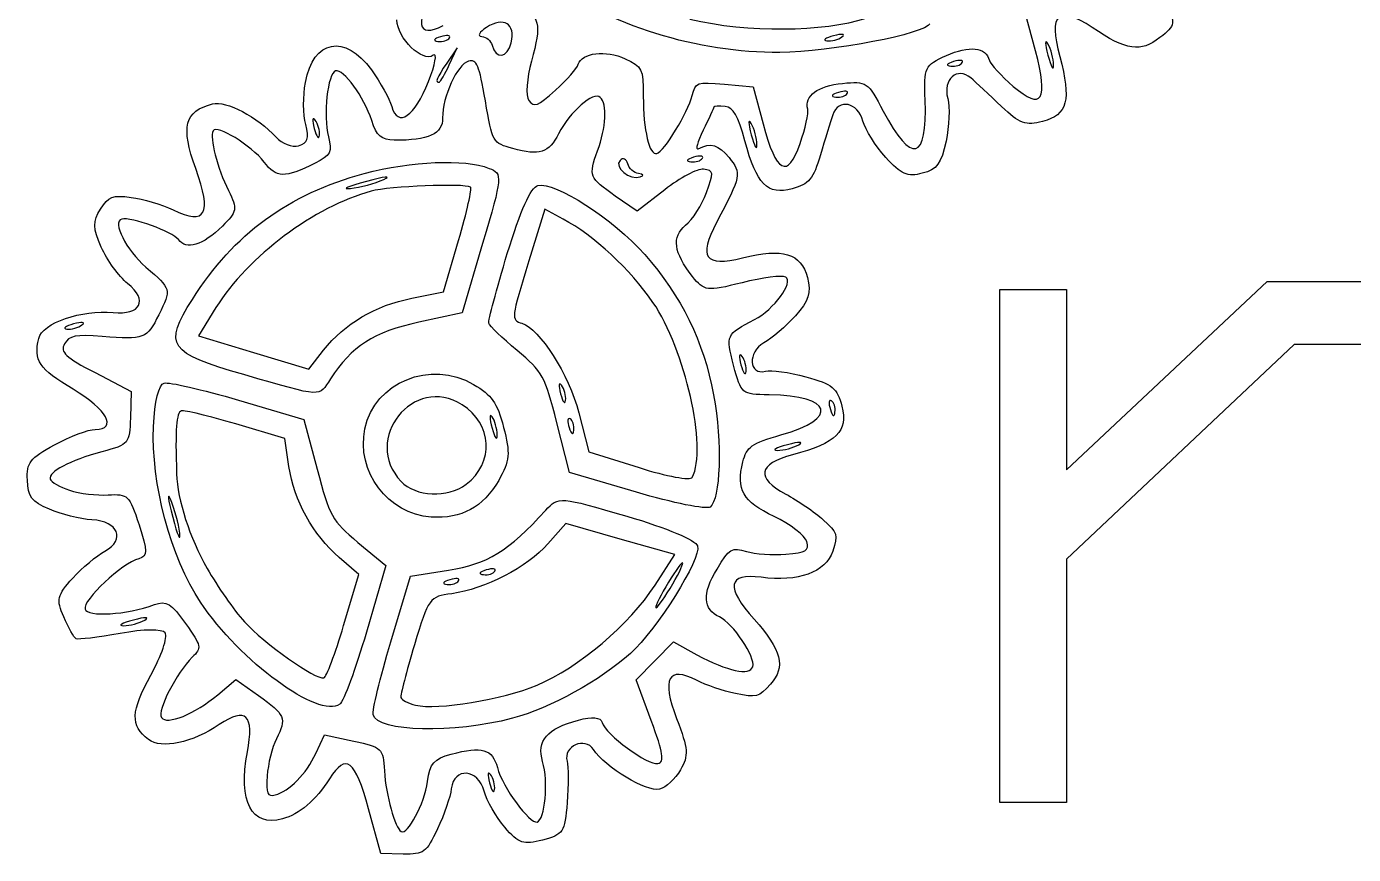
# Model space of a CAD drawing. Extents: x 1 to 102, y 50 to 80.
# Drawn here: x 43.01 to 63.76, y 49.92 to 62.86 of the extents above; entities that cross this region are included whole.
import ezdxf

# ---------------------------------------------------------------- set-up
doc = ezdxf.new("R2010")
doc.units = 0
doc.layers.get('0').update_dxf_attribs({"linetype": 'CONTINUOUS'})

msp = doc.modelspace()

# ---------------------------------------------------------------- linework, layer by layer
at = {"color": 7}
for points in [[(58.787081, 62.480654), (58.632183, 63.058781), (59.00199, 63.318093)], [(49.622408, 62.682787), (49.622402, 62.682776)], [(55.760479, 62.697782), (55.760465, 62.697777)], [(49.620195, 62.261436), (49.743467, 62.522831), (49.578728, 62.285378)], [(50.290233, 62.565388), (50.29027, 62.565373)], [(57.642404, 62.294564), (57.642407, 62.294556)], [(59.069518, 62.256188), (59.069472, 62.256186)], [(49.464163, 61.991338), (49.464234, 61.991298)], [(53.921302, 61.956729), (54.371229, 61.917058), (54.526126, 61.338941)], [(55.84332, 61.812484), (55.843322, 61.812493)], [(47.588269, 61.158817), (47.588277, 61.158807)], [(54.42975, 61.012969), (54.429722, 61.012969)], [(53.577592, 60.799452), (53.577597, 60.799444)], [(48.59427, 60.467646), (48.59427, 60.467659)], [(52.604964, 60.506674), (52.604972, 60.506667)], [(52.989356, 60.308525), (52.558563, 59.970793), (52.215669, 60.208976)], [(51.400659, 59.848411), (51.111528, 60.001564), (50.864076, 59.197195)], [(49.035264, 58.612419), (49.529498, 58.710465), (49.765009, 59.515269)], [(50.141406, 59.469682), (49.819314, 58.382168), (49.145887, 58.236969)], [(50.527052, 59.310104), (50.527049, 59.310103)], [(67.130532, 56.660295), (66.398414, 55.936047), (64.335882, 57.888368), (62.83228, 57.888368), (59.274017, 54.534785), (59.274017, 50.732482), (58.227007, 50.732482), (58.227007, 58.746445), (59.274017, 58.746445), (59.274017, 55.928175), (62.407178, 58.872401), (64.768857, 58.872401), (67.130532, 56.660295)], [(45.601478, 58.593765), (45.601481, 58.593759)], [(45.971299, 58.466955), (45.696127, 58.025164), (46.55892, 57.764903), (47.421724, 57.504644), (47.65384, 57.798667)], [(43.875449, 58.193867), (43.875435, 58.193861)], [(50.755685, 58.220012), (50.755702, 58.220016)], [(44.080331, 57.449156), (44.646091, 57.156491), (44.633983, 56.743207)], [(54.260919, 57.466454), (54.260911, 57.466435)], [(46.321912, 57.019914), (47.347545, 56.717363), (47.553101, 55.938069)], [(51.438813, 57.014737), (51.438827, 57.014724)], [(52.545333, 55.580493), (51.498559, 55.888994), (51.301921, 56.66478)], [(51.645278, 56.821342), (51.804356, 56.21363), (52.586718, 55.964556)], [(55.651284, 56.830452), (55.651281, 56.83046)], [(44.994943, 56.607418), (44.994965, 56.607424)], [(47.112002, 55.982185), (47.046845, 56.421426), (46.282215, 56.647863)], [(48.29983, 56.572377), (48.299833, 56.572377)], [(50.368324, 56.476136), (50.36842, 56.476117)], [(51.56605, 56.547709), (51.566047, 56.547717)], [(55.083639, 56.32294), (55.083639, 56.322969)], [(48.865296, 55.748839), (48.865299, 55.748842)], [(43.682203, 55.610433), (43.682231, 55.610387)], [(52.836913, 54.127101), (53.146619, 54.605324), (52.294048, 54.847061), (51.441471, 55.088793), (51.162167, 54.77315)], [(45.403361, 54.940829), (45.403352, 54.940832)], [(48.191976, 54.796916), (48.625277, 54.43505), (48.322828, 53.392307)], [(45.833177, 54.389164), (45.833194, 54.389192)], [(47.967101, 53.496551), (48.204995, 54.296081), (47.899763, 54.559434)], [(48.705776, 53.243091), (49.01193, 54.269177), (49.608342, 54.362502)], [(49.765164, 54.196118), (49.765173, 54.196121)], [(50.333286, 54.348346), (50.333303, 54.348349)], [(53.071926, 54.077867), (53.071926, 54.077867)], [(44.857247, 53.582773), (44.857247, 53.58281)], [(48.70579, 53.243088), (48.705776, 53.243091)], [(52.778073, 52.010313), (52.542206, 52.647616), (52.832813, 52.943768), (53.123411, 53.239916), (53.491627, 53.040915)], [(45.998573, 52.413927), (46.280843, 52.651968), (46.636091, 52.401905)], [(49.09014, 52.252691), (49.090143, 52.252697)], [(47.533393, 51.496364), (47.669845, 51.786389), (48.125942, 51.689203)], [(50.328407, 50.93245), (50.328424, 50.932438)], [(48.89785, 49.925252), (48.550057, 49.931941), (48.357731, 50.630396)]]:
    msp.add_lwpolyline(points, dxfattribs=at)
for points in [[(49.423769, 63.52664), (49.072103, 62.917537), (49.11068, 62.663134), (49.522987, 62.87232)], [(54.788672, 62.453109), (53.501922, 62.442492), (52.149948, 62.864995), (51.065241, 63.616707)], [(60.803691, 63.347159), (60.982527, 62.894951), (60.980427, 62.875386), (60.732794, 62.685366)], [(50.665549, 63.267744), (51.045677, 62.994289), (51.06701, 62.909433), (50.90438, 62.317877)], [(59.672251, 62.843567), (59.140587, 63.198367), (58.986767, 63.06092), (59.166173, 62.391342)], [(49.369802, 62.40948), (49.20245, 62.287927), (48.80452, 62.674597), (48.799956, 62.963295)], [(50.588418, 62.605035), (50.658485, 62.904835), (50.473339, 63.018306), (50.200831, 62.842489)], [(53.383603, 62.971047), (54.286751, 62.763314), (55.467016, 62.770867), (56.140373, 62.988683)], [(57.134684, 62.90257), (57.088162, 62.747673), (55.584914, 62.459679), (54.788672, 62.453109)], [(47.368864, 61.983568), (47.493456, 62.656165), (47.988849, 62.751538), (48.400959, 62.182278)], [(49.484796, 62.699215), (49.375743, 62.665078), (49.359241, 62.636693), (49.44292, 62.626681)], [(49.44292, 62.626681), (49.518581, 62.61763), (49.599367, 62.642878), (49.622408, 62.682787)], [(49.622402, 62.682776), (49.645432, 62.722645), (49.583523, 62.730071), (49.484796, 62.699215)], [(50.200831, 62.842489), (50.088563, 62.770076), (50.055334, 62.707366), (50.126578, 62.702598)], [(50.126578, 62.702598), (50.197622, 62.697764), (50.271282, 62.636086), (50.290233, 62.565388)], [(55.629308, 62.713832), (55.499116, 62.67895), (55.451609, 62.643184), (55.523754, 62.634349)], [(55.523754, 62.634349), (55.595918, 62.625538), (55.702417, 62.654107), (55.760479, 62.697782)], [(55.760465, 62.697777), (55.818563, 62.741493), (55.759336, 62.748691), (55.629308, 62.713832)], [(58.98068, 62.587599), (58.932431, 62.672331), (58.932908, 62.592518), (58.981808, 62.410289)], [(60.732794, 62.685366), (60.424543, 62.448838), (60.217462, 62.479734), (59.672251, 62.843567)], [(50.29027, 62.565373), (50.350406, 62.34093), (50.532329, 62.365115), (50.588418, 62.605035)], [(51.637703, 62.267753), (51.692488, 62.450026), (52.067054, 62.494217), (52.370527, 62.354176)], [(57.394097, 62.405051), (57.74933, 62.566207), (58.011001, 62.536415), (58.06672, 62.328445)], [(58.439372, 61.923377), (58.887696, 61.536352), (58.994328, 61.707244), (58.787081, 62.480654)], [(59.069472, 62.256186), (59.068908, 62.353689), (59.028925, 62.502842), (58.98068, 62.587599)], [(49.294979, 61.99772), (49.400223, 62.27078), (49.433917, 62.456054), (49.369802, 62.40948)], [(49.578728, 62.285378), (49.423924, 62.062228), (49.388748, 61.970829), (49.464163, 61.991338)], [(49.464234, 61.991298), (49.482183, 61.996132), (49.552375, 62.117686), (49.620195, 62.261436)], [(49.922091, 62.317075), (49.743851, 62.269305), (49.510377, 61.760029), (49.515578, 61.430501)], [(50.183395, 61.697818), (50.087691, 62.258235), (50.048569, 62.350965), (49.922091, 62.317075)], [(50.90438, 62.317877), (50.830805, 62.050329), (50.812793, 61.773369), (50.864316, 61.702433)], [(51.281039, 61.864642), (51.458676, 62.024801), (51.619212, 62.206187), (51.637703, 62.267753)], [(52.370527, 62.354176), (52.637625, 62.230963), (52.653305, 62.199291), (52.653322, 61.77221)], [(57.06042, 61.709897), (57.039648, 62.225429), (57.051163, 62.249458), (57.394097, 62.405051)], [(57.504801, 62.310992), (57.395751, 62.276855), (57.379322, 62.248429), (57.462917, 62.238458)], [(57.462917, 62.238458), (57.53858, 62.229407), (57.619364, 62.254654), (57.642404, 62.294564)], [(57.642407, 62.294556), (57.665408, 62.334425), (57.603528, 62.341851), (57.504801, 62.310992)], [(58.06672, 62.328445), (58.082722, 62.26876), (58.250399, 62.086514), (58.439372, 61.923377)], [(59.166173, 62.391342), (59.349205, 61.708263), (59.288381, 61.477492), (58.897737, 61.372819)], [(58.981808, 62.410289), (59.030656, 62.228017), (59.07011, 62.158671), (59.069518, 62.256188)], [(47.842701, 62.165847), (47.716494, 62.132023), (47.643037, 61.461269), (47.729998, 61.136729)], [(48.405917, 61.391717), (48.28772, 61.757846), (47.966703, 62.199073), (47.842701, 62.165847)], [(48.400959, 62.182278), (48.544988, 61.983317), (48.688131, 61.726086), (48.719063, 61.610649)], [(57.773991, 62.055201), (57.565377, 62.236053), (57.334444, 62.03113), (57.413666, 61.735463)], [(58.254406, 61.60927), (58.07055, 61.784857), (57.854362, 61.985528), (57.773991, 62.055201)], [(47.374423, 61.326421), (47.333021, 61.480887), (47.330507, 61.776604), (47.368864, 61.983568)], [(48.719063, 61.610649), (48.810915, 61.267881), (49.084461, 61.451721), (49.294979, 61.99772)], [(50.864316, 61.702433), (50.945418, 61.590822), (51.001391, 61.612587), (51.281039, 61.864642)], [(51.980854, 61.751079), (51.875645, 61.850172), (51.507348, 61.528391), (51.329948, 61.182398)], [(53.417546, 61.780495), (53.469049, 61.987069), (53.490845, 61.994681), (53.921302, 61.956729)], [(55.226083, 61.5673), (55.170364, 61.775265), (55.38205, 61.931924), (55.770297, 61.969955)], [(55.843322, 61.812493), (55.866352, 61.852354), (55.804443, 61.859787), (55.705716, 61.828929)], [(55.770297, 61.969955), (56.145072, 62.006704), (56.167079, 61.991638), (56.406841, 61.534775)], [(45.654273, 60.637043), (45.418776, 61.298816), (45.479629, 61.532534), (45.918038, 61.650005)], [(45.918038, 61.650005), (46.127391, 61.706102), (46.623882, 61.445827), (46.910916, 61.129545)], [(50.613124, 60.950325), (50.300043, 61.037564), (50.294515, 61.047242), (50.183395, 61.697818)], [(51.937542, 60.913191), (52.073432, 61.283665), (52.092202, 61.646219), (51.980854, 61.751079)], [(52.653322, 61.77221), (52.653559, 61.236747), (52.746396, 60.841), (52.864334, 60.872607)], [(52.864334, 60.872607), (52.979199, 60.903383), (53.350976, 61.513515), (53.417546, 61.780495)], [(55.705716, 61.828929), (55.596663, 61.794792), (55.580232, 61.766366), (55.663832, 61.756378)], [(56.087989, 61.380245), (56.008764, 61.675917), (55.706295, 61.737922), (55.616069, 61.476996)], [(55.663832, 61.756378), (55.739493, 61.747327), (55.820285, 61.772575), (55.84332, 61.812484)], [(56.406841, 61.534775), (56.847579, 60.69504), (57.098602, 60.762302), (57.06042, 61.709897)], [(57.413666, 61.735463), (57.449556, 61.60155), (57.438022, 61.300186), (57.388069, 61.065755)], [(47.524842, 61.395526), (47.481126, 61.453624), (47.473935, 61.394567), (47.508784, 61.264374)], [(49.515578, 61.430501), (49.519501, 61.181726), (49.292005, 61.076631), (48.759694, 61.081387)], [(53.757477, 61.596303), (53.755784, 61.580495), (53.68012, 61.418461), (53.589431, 61.236073)], [(53.932246, 61.606903), (53.837868, 61.616801), (53.759227, 61.612062), (53.757477, 61.596303)], [(54.242329, 61.072002), (54.13725, 61.464114), (54.062404, 61.593236), (53.932246, 61.606903)], [(54.340921, 61.34438), (54.292675, 61.429111), (54.293149, 61.349378), (54.34205, 61.167078)], [(55.105901, 61.030179), (55.187952, 61.265965), (55.242073, 61.507645), (55.226083, 61.5673)], [(55.616069, 61.476996), (55.581302, 61.376465), (55.494414, 61.094581), (55.422986, 60.850589)], [(58.897737, 61.372819), (58.638361, 61.303324), (58.534977, 61.341306), (58.254406, 61.60927)], [(45.927137, 61.227097), (45.868951, 61.126317), (45.993933, 60.639059), (46.166035, 60.295753)], [(46.724155, 60.739759), (46.521043, 61.00445), (45.987104, 61.330963), (45.927137, 61.227097)], [(47.263634, 60.995715), (47.406755, 61.034061), (47.432321, 61.110366), (47.374423, 61.326421)], [(47.508784, 61.264374), (47.543672, 61.134176), (47.579432, 61.086678), (47.588269, 61.158817)], [(47.588277, 61.158807), (47.597083, 61.230971), (47.568606, 61.337474), (47.524842, 61.395526)], [(48.759694, 61.081387), (48.559463, 61.083165), (48.48422, 61.149206), (48.405917, 61.391717)], [(53.589431, 61.236073), (53.498744, 61.053687), (53.464886, 60.924425), (53.514162, 60.948834)], [(54.429722, 61.012969), (54.429158, 61.110471), (54.389175, 61.259626), (54.340921, 61.34438)], [(54.526126, 61.338941), (54.733362, 60.565529), (54.911154, 60.470847), (55.105901, 61.030179)], [(56.444998, 60.813058), (56.284506, 60.991073), (56.123868, 61.246342), (56.087989, 61.380245)], [(46.910916, 61.129545), (47.002573, 61.028498), (47.16132, 60.968311), (47.263634, 60.995715)], [(47.729998, 61.136729), (47.792304, 60.904174), (47.760334, 60.83997), (47.523705, 60.722989)], [(51.329948, 61.182398), (51.17618, 60.882528), (51.028298, 60.83463), (50.613124, 60.950325)], [(53.514162, 60.948834), (53.714159, 61.047922), (53.824556, 61.015807), (53.995046, 60.808959)], [(54.98406, 60.324154), (54.593417, 60.219488), (54.425356, 60.388926), (54.242329, 61.072002)], [(54.34205, 61.167078), (54.390894, 60.9848), (54.430354, 60.915453), (54.42975, 61.012969)], [(57.388069, 61.065755), (57.313158, 60.714193), (57.248148, 60.626354), (57.017006, 60.564444)], [(52.215669, 60.208976), (51.809021, 60.491412), (51.795412, 60.525797), (51.937542, 60.913191)], [(52.409965, 60.714566), (52.389363, 60.791437), (52.335221, 60.814682), (52.289679, 60.766335)], [(53.439991, 60.815881), (53.330864, 60.781798), (53.314439, 60.75335), (53.398107, 60.743347)], [(53.398107, 60.743347), (53.473771, 60.734296), (53.554557, 60.759543), (53.577592, 60.799452)], [(53.577597, 60.799444), (53.600655, 60.839382), (53.538718, 60.846747), (53.439991, 60.815881)], [(53.995046, 60.808959), (54.194552, 60.566902), (54.185803, 60.521549), (53.799661, 59.795949)], [(55.422986, 60.850589), (55.313972, 60.478253), (55.243422, 60.393669), (54.98406, 60.324154)], [(57.017006, 60.564444), (56.785885, 60.50251), (56.685665, 60.546071), (56.444998, 60.813058)], [(45.299257, 59.994085), (45.816593, 59.751995), (45.909439, 59.920108), (45.654273, 60.637043)], [(47.523705, 60.722989), (47.040752, 60.484198), (46.918282, 60.486767), (46.724155, 60.739759)], [(48.290328, 60.560398), (49.030661, 60.758772), (49.854262, 60.793197), (50.244372, 60.642081)], [(50.244372, 60.642081), (50.455192, 60.560389), (50.451329, 60.51608), (50.141406, 59.469682)], [(52.289679, 60.766335), (52.189843, 60.660327), (52.443806, 60.45116), (52.604964, 60.506674)], [(52.578556, 60.558774), (52.506392, 60.567585), (52.430553, 60.63771), (52.409965, 60.714566)], [(53.596063, 60.627787), (53.499312, 60.637941), (53.226301, 60.494271), (52.989356, 60.308525)], [(53.642376, 60.261833), (53.759783, 60.576597), (53.755392, 60.61107), (53.596063, 60.627787)], [(45.601481, 58.593759), (46.24891, 59.616633), (47.10498, 60.242779), (48.290328, 60.560398)], [(48.323305, 60.437318), (48.036869, 60.360576), (47.924449, 60.311426), (48.073479, 60.328102)], [(48.073479, 60.328102), (48.22251, 60.344782), (48.456864, 60.407586), (48.59427, 60.467646)], [(48.59427, 60.467659), (48.73167, 60.52773), (48.609735, 60.514115), (48.323305, 60.437318)], [(49.952473, 60.347805), (49.846636, 60.408917), (48.685978, 60.361953), (48.39856, 60.284943)], [(51.006685, 60.374859), (51.264758, 60.444016), (52.184517, 59.848563), (52.675782, 59.294294)], [(52.604972, 60.506667), (52.67084, 60.529326), (52.660982, 60.548691), (52.578556, 60.558774)], [(44.165362, 60.002643), (44.296412, 60.205606), (44.351617, 60.226902), (44.645701, 60.188192)], [(44.645701, 60.188192), (44.828443, 60.164129), (45.122536, 60.076782), (45.299257, 59.994085)], [(48.39856, 60.284943), (47.512901, 60.047635), (46.468586, 59.265451), (45.971299, 58.466955)], [(46.166035, 60.295753), (46.309672, 60.009232), (46.301629, 59.961786), (46.071437, 59.737597)], [(49.765009, 59.515269), (49.894541, 59.957902), (49.978897, 60.332548), (49.952473, 60.347805)], [(50.527049, 59.310103), (50.731174, 59.982655), (50.894276, 60.34474), (51.006685, 60.374859)], [(53.315176, 59.751533), (53.423843, 59.841087), (53.571047, 60.070735), (53.642376, 60.261833)], [(44.177808, 59.409036), (44.0468, 59.70637), (44.044506, 59.815508), (44.165362, 60.002643)], [(44.497766, 59.848364), (44.342471, 59.807559), (44.564794, 59.366804), (44.876624, 59.097271)], [(45.384514, 59.527582), (45.295394, 59.650237), (44.642608, 59.886388), (44.497766, 59.848364)], [(52.805282, 58.547557), (52.455654, 59.058841), (51.873613, 59.597887), (51.400659, 59.848411)], [(53.799661, 59.795949), (53.508154, 59.248156), (53.617662, 59.098113), (54.203154, 59.243122)], [(46.071437, 59.737597), (45.763174, 59.43738), (45.506942, 59.35904), (45.384514, 59.527582)], [(53.4236, 58.95129), (53.127255, 59.329027), (53.094639, 59.569767), (53.315176, 59.751533)], [(44.588788, 58.842013), (44.451016, 58.953482), (44.266096, 59.208666), (44.177808, 59.409036)], [(54.203154, 59.243122), (54.836726, 59.400039), (55.119363, 59.314963), (55.218979, 58.937355)], [(50.236665, 58.220398), (50.226222, 58.25926), (50.356934, 58.749594), (50.527052, 59.310104)], [(50.864076, 59.197195), (50.58684, 58.296058), (50.58412, 58.271547), (50.755685, 58.220012)], [(52.675782, 59.294294), (53.250722, 58.645619), (53.598761, 57.936672), (53.752143, 57.101761)], [(44.876624, 59.097271), (45.276759, 58.751417), (45.275669, 58.755444), (45.077225, 58.354844)], [(54.197781, 58.854269), (53.648113, 58.715643), (53.604152, 58.721152), (53.4236, 58.95129)], [(54.880603, 58.943204), (54.825561, 58.975094), (54.518295, 58.93511), (54.197781, 58.854269)], [(54.394439, 58.279102), (54.693594, 58.433345), (55.011331, 58.867373), (54.880603, 58.943204)], [(55.218979, 58.937355), (55.282849, 58.695251), (55.244407, 58.57175), (55.031905, 58.336333)], [(44.361453, 58.389087), (44.79708, 58.344702), (44.914397, 58.578459), (44.588788, 58.842013)], [(46.408453, 57.417498), (45.222866, 57.759192), (45.145043, 57.872622), (45.601478, 58.593765)], [(47.65384, 57.798667), (47.983546, 58.216412), (48.463166, 58.498929), (49.035264, 58.612419)], [(53.419502, 55.812637), (53.656992, 56.270254), (53.311964, 57.806596), (52.805282, 58.547557)], [(43.198982, 57.984967), (43.254684, 58.22333), (43.874258, 58.438713), (44.361453, 58.389087)], [(45.077225, 58.354844), (44.889677, 57.976152), (44.852074, 57.961645), (44.193593, 58.014114)], [(55.031905, 58.336333), (54.884769, 58.173383), (54.662304, 57.983211), (54.537466, 57.913762)], [(43.744281, 58.209917), (43.614086, 58.175038), (43.566582, 58.13926), (43.638727, 58.130441)], [(43.638727, 58.130441), (43.710891, 58.12163), (43.817396, 58.150118), (43.875449, 58.193867)], [(43.875435, 58.193861), (43.933533, 58.237577), (43.874588, 58.244768), (43.744281, 58.209917)], [(49.145887, 58.236969), (48.438215, 58.084389), (48.086659, 57.859446), (47.761965, 57.351469)], [(50.680437, 57.795186), (50.446765, 57.990225), (50.247065, 58.181563), (50.236665, 58.220398)], [(50.755702, 58.220016), (51.034498, 58.136312), (51.487524, 57.423967), (51.645278, 56.821342)], [(54.065746, 57.565337), (53.940456, 58.032914), (53.947768, 58.048769), (54.394439, 58.279102)], [(43.738983, 57.189715), (43.202981, 57.509416), (43.11731, 57.635579), (43.198982, 57.984967)], [(43.602151, 57.898014), (43.530503, 57.770688), (43.61883, 57.687874), (44.080331, 57.449156)], [(44.193593, 58.014114), (43.779, 58.047134), (43.674236, 58.02656), (43.602151, 57.898014)], [(54.537466, 57.913762), (54.28059, 57.770841), (54.302643, 57.401436), (54.563854, 57.471426)], [(51.301921, 56.66478), (51.116907, 57.394713), (51.080176, 57.461533), (50.680437, 57.795186)], [(54.197487, 57.703156), (54.153771, 57.761253), (54.14658, 57.702168), (54.181429, 57.572007)], [(54.260911, 57.466435), (54.269716, 57.538599), (54.24124, 57.645102), (54.197487, 57.703156)], [(48.299833, 56.572377), (48.454488, 57.302734), (49.322426, 57.655664), (50.000755, 57.264032)], [(54.620976, 57.102869), (54.188447, 57.108593), (54.188044, 57.108915), (54.065746, 57.565337)], [(54.181429, 57.572007), (54.216311, 57.441803), (54.252074, 57.394304), (54.260919, 57.466454)], [(54.563854, 57.471426), (54.650406, 57.494624), (54.9351, 57.454808), (55.196483, 57.382949)], [(44.994965, 56.607424), (45.012802, 57.003148), (45.076135, 57.263464), (45.160082, 57.285963)], [(45.160082, 57.285963), (45.234953, 57.306043), (45.757821, 57.186309), (46.321912, 57.019914)], [(47.761965, 57.351469), (47.576441, 57.061249), (47.65837, 57.057249), (46.408453, 57.417498)], [(49.821527, 56.947122), (49.059967, 57.426276), (48.247328, 56.407937), (48.865296, 55.748839)], [(51.375395, 57.251443), (51.331678, 57.309541), (51.324487, 57.250456), (51.359336, 57.120289)], [(55.196483, 57.382949), (55.61282, 57.26849), (55.682687, 57.211416), (55.760095, 56.922533)], [(44.082137, 56.562241), (44.437797, 56.564386), (44.268542, 56.873819), (43.738983, 57.189715)], [(50.000755, 57.264032), (50.285642, 57.099551), (50.364102, 56.987325), (50.469732, 56.593067)], [(51.359336, 57.120289), (51.394219, 56.990097), (51.429993, 56.942593), (51.438813, 57.014737)], [(51.438827, 57.014724), (51.447632, 57.086888), (51.419071, 57.193376), (51.375395, 57.251443)], [(53.752143, 57.101761), (53.889235, 56.355377), (53.861578, 55.467723), (53.697482, 55.348524)], [(54.806449, 56.474843), (55.720911, 56.735912), (55.616413, 57.089772), (54.620976, 57.102869)], [(46.282215, 56.647863), (45.861673, 56.772402), (45.477755, 56.863622), (45.42906, 56.850574)], [(49.882809, 55.70432), (50.326928, 56.045101), (50.297201, 56.647845), (49.821527, 56.947122)], [(55.760095, 56.922533), (55.863882, 56.535163), (55.67347, 56.347931), (54.989259, 56.164602)], [(55.595176, 57.009942), (55.555306, 57.032966), (55.547881, 56.971063), (55.57875, 56.872336)], [(55.57875, 56.872336), (55.612888, 56.763282), (55.641313, 56.746852), (55.651284, 56.830452)], [(55.651281, 56.83046), (55.660341, 56.906122), (55.635082, 56.986908), (55.595176, 57.009942)], [(44.633983, 56.743207), (44.62213, 56.338671), (44.612676, 56.32743), (44.187432, 56.212128)], [(45.42906, 56.850574), (45.351099, 56.829704), (45.330931, 56.559369), (45.355719, 55.866795)], [(50.288802, 56.759249), (50.24569, 56.816443), (50.246294, 56.73576), (50.289931, 56.580041)], [(50.36842, 56.476117), (50.367856, 56.574698), (50.331937, 56.702091), (50.288802, 56.759249)], [(51.509941, 56.727199), (51.470072, 56.75022), (51.462646, 56.68832), (51.493516, 56.589594)], [(51.566047, 56.547717), (51.575106, 56.623379), (51.549848, 56.704165), (51.509941, 56.727199)], [(43.447629, 56.321939), (43.689961, 56.453469), (43.975494, 56.5616), (44.082137, 56.562241)], [(45.728676, 53.863172), (45.263782, 54.562431), (44.954879, 55.717781), (44.994943, 56.607418)], [(49.335698, 55.192462), (48.663806, 55.234075), (48.158871, 55.906713), (48.29983, 56.572377)], [(50.289931, 56.580041), (50.333743, 56.424332), (50.368993, 56.377554), (50.368324, 56.476136)], [(50.469732, 56.593067), (50.57639, 56.195012), (50.56398, 56.06319), (50.392031, 55.765323)], [(51.493516, 56.589594), (51.527654, 56.480541), (51.556079, 56.464109), (51.56605, 56.547709)], [(54.210664, 56.054918), (54.268872, 56.289072), (54.346026, 56.343382), (54.806449, 56.474843)], [(43.021244, 55.77087), (43.008714, 56.045463), (43.059768, 56.111436), (43.447629, 56.321939)], [(54.906336, 56.32184), (54.724057, 56.272997), (54.654712, 56.233544), (54.752229, 56.234138)], [(54.752229, 56.234138), (54.849728, 56.23473), (54.998885, 56.274684), (55.083639, 56.32294)], [(55.083639, 56.322969), (55.168371, 56.371215), (55.08855, 56.370739), (54.906336, 56.32184)], [(44.187432, 56.212128), (43.678856, 56.074272), (43.348529, 55.89944), (43.379325, 55.784509)], [(54.699295, 55.200889), (54.206253, 55.436677), (54.102161, 55.618714), (54.210664, 56.054918)], [(54.989259, 56.164602), (54.445936, 56.019024), (54.408078, 55.805414), (54.880691, 55.552042)], [(45.355719, 55.866795), (45.370648, 55.450136), (45.555529, 54.877939), (45.833177, 54.389164)], [(47.899763, 54.559434), (47.48773, 54.914975), (47.190736, 55.451376), (47.112002, 55.982185)], [(47.553101, 55.938069), (47.746127, 55.206477), (47.785203, 55.136638), (48.191976, 54.796916)], [(52.586718, 55.964556), (53.017014, 55.827572), (53.391771, 55.759208), (53.419502, 55.812637)], [(43.365863, 55.313916), (43.084668, 55.437356), (43.033335, 55.505333), (43.021244, 55.77087)], [(43.379325, 55.784509), (43.391348, 55.739689), (43.527627, 55.661373), (43.682203, 55.610433)], [(48.865299, 55.748842), (49.090919, 55.508195), (49.598278, 55.486001), (49.882809, 55.70432)], [(50.392031, 55.765323), (50.147672, 55.342081), (49.816837, 55.162656), (49.335698, 55.192462)], [(43.682231, 55.610387), (43.836827, 55.559481), (44.108198, 55.526698), (44.285295, 55.537579)], [(44.285295, 55.537579), (44.593225, 55.556504), (44.61431, 55.536139), (44.768177, 55.071383)], [(45.263805, 55.461615), (45.203739, 55.599022), (45.217354, 55.477076), (45.294144, 55.190652)], [(45.403352, 54.940832), (45.386673, 55.089862), (45.32387, 55.324215), (45.263805, 55.461615)], [(51.127801, 55.299108), (51.325032, 55.514806), (51.352156, 55.512809), (52.395061, 55.205994)], [(53.697482, 55.348524), (53.639553, 55.306389), (53.12106, 55.410813), (52.545333, 55.580493)], [(54.880691, 55.552042), (55.071473, 55.449341), (55.335644, 55.269178), (55.467349, 55.150972)], [(44.031394, 55.149095), (43.847066, 55.159989), (43.547578, 55.234154), (43.365863, 55.313916)], [(49.608342, 54.362502), (50.218837, 54.458032), (50.539263, 54.655548), (51.127801, 55.299108)], [(52.395061, 55.205994), (53.026635, 55.020185), (53.477699, 54.830655), (53.502326, 54.74072)], [(55.210281, 54.808888), (55.185304, 54.902046), (54.955389, 55.078399), (54.699295, 55.200889)], [(44.231619, 54.65949), (44.561596, 54.843076), (44.446512, 55.124562), (44.031394, 55.149095)], [(44.768177, 55.071383), (44.90394, 54.661311), (44.90341, 54.578527), (44.764621, 54.541344)], [(45.294144, 55.190652), (45.370894, 54.904225), (45.420043, 54.791805), (45.403361, 54.940829)], [(55.467349, 55.150972), (55.690601, 54.950589), (55.700591, 54.917221), (55.615109, 54.65776)], [(54.882994, 54.61002), (55.200304, 54.635194), (55.248906, 54.664737), (55.210281, 54.808888)], [(43.730669, 54.235172), (43.881353, 54.399107), (44.106781, 54.590044), (44.231619, 54.65949)], [(51.162167, 54.77315), (50.839424, 54.408417), (50.173151, 54.063369), (49.658377, 53.994366)], [(53.502326, 54.74072), (53.558392, 54.536137), (52.873111, 53.439198), (52.452332, 53.059923)], [(53.80644, 54.379551), (54.000905, 54.700255), (54.041892, 54.724972), (54.265158, 54.656081)], [(54.265158, 54.656081), (54.399993, 54.614445), (54.678035, 54.593736), (54.882994, 54.61002)], [(55.615109, 54.65776), (55.507168, 54.330213), (55.073722, 54.172462), (54.49557, 54.250387)], [(44.764621, 54.541344), (44.501858, 54.470938), (43.885601, 53.894959), (43.923142, 53.754855)], [(45.833194, 54.389192), (45.991165, 54.111099), (46.253524, 53.73589), (46.416208, 53.555389)], [(50.333303, 54.348349), (50.356361, 54.388286), (50.294424, 54.395644), (50.195697, 54.364774)], [(53.270367, 54.473492), (53.26334, 54.499513), (53.16264, 54.364125), (53.046545, 54.172561)], [(53.071926, 54.077867), (53.188088, 54.269392), (53.277033, 54.447629), (53.270367, 54.473492)], [(53.846397, 53.63013), (53.586281, 53.749685), (53.573226, 53.99488), (53.80644, 54.379551)], [(43.590924, 53.630692), (43.47133, 53.903708), (43.486564, 53.969629), (43.730669, 54.235172)], [(49.627567, 54.212546), (49.518437, 54.178465), (49.502018, 54.150026), (49.585682, 54.140013)], [(49.585682, 54.140013), (49.661343, 54.130953), (49.742135, 54.156212), (49.765164, 54.196118)], [(49.765173, 54.196121), (49.788231, 54.236058), (49.726294, 54.243419), (49.627567, 54.212546)], [(50.195697, 54.364774), (50.086638, 54.330637), (50.070213, 54.302211), (50.153804, 54.29224)], [(50.153804, 54.29224), (50.229468, 54.283181), (50.310257, 54.30844), (50.333286, 54.348346)], [(53.046545, 54.172561), (52.930383, 53.981034), (52.841443, 53.802796), (52.848106, 53.776936)], [(54.49557, 54.250387), (53.974661, 54.320598), (53.937004, 54.094956), (54.385961, 53.593729)], [(49.658377, 53.994366), (49.308365, 53.947452), (49.296907, 53.931693), (49.074138, 53.192429)], [(50.992597, 52.565057), (51.637791, 52.835316), (52.440775, 53.515404), (52.836913, 54.127101)], [(52.848106, 53.776936), (52.855049, 53.750944), (52.955831, 53.886303), (53.071926, 54.077867)], [(43.923142, 53.754855), (43.957948, 53.624982), (44.574398, 53.664206), (45.009706, 53.823989)], [(45.009706, 53.823989), (45.192978, 53.891256), (45.27524, 53.841402), (45.494329, 53.530413)], [(47.906452, 52.266808), (47.582105, 52.031211), (46.342531, 52.939851), (45.728676, 53.863172)], [(43.783597, 53.290515), (43.751483, 53.309057), (43.664753, 53.462143), (43.590924, 53.630692)], [(44.679935, 53.581681), (44.497665, 53.532831), (44.428317, 53.493379), (44.525833, 53.493972)], [(44.525833, 53.493972), (44.623338, 53.494536), (44.77249, 53.534519), (44.857247, 53.582773)], [(44.857247, 53.58281), (44.941975, 53.631056), (44.862157, 53.630582), (44.679935, 53.581681)], [(46.416208, 53.555389), (46.718993, 53.21946), (47.533656, 52.644638), (47.65927, 52.678296)], [(54.365294, 52.853189), (54.410582, 53.003842), (54.056915, 53.53335), (53.846397, 53.63013)], [(54.385961, 53.593729), (54.819956, 53.109216), (54.88434, 52.852286), (54.640263, 52.578968)], [(44.470735, 53.372278), (44.124948, 53.308772), (43.815737, 53.271953), (43.783597, 53.290515)], [(45.177385, 53.380462), (45.130728, 53.444733), (44.847121, 53.441419), (44.470735, 53.372278)], [(44.953267, 52.723141), (45.119504, 53.025585), (45.22023, 53.321452), (45.177385, 53.380462)], [(45.494329, 53.530413), (45.747387, 53.171161), (45.751713, 53.149441), (45.599923, 53.000526)], [(47.65927, 52.678296), (47.697695, 52.688597), (47.836283, 53.056801), (47.967101, 53.496551)], [(48.322828, 53.392307), (48.156484, 52.818795), (47.969114, 52.312319), (47.906452, 52.266808)], [(48.428402, 52.10046), (48.412598, 52.164556), (48.537402, 52.678739), (48.70579, 53.243088)], [(49.074138, 53.192429), (48.949167, 52.777684), (48.854219, 52.407653), (48.863146, 52.370155)], [(45.599923, 53.000526), (45.35159, 52.756909), (45.048622, 52.164307), (45.118556, 52.059081)], [(52.452332, 53.059923), (51.982813, 52.636736), (51.196082, 52.205151), (50.605916, 52.047016)], [(53.491627, 53.040915), (53.974263, 52.780043), (54.320948, 52.705539), (54.365294, 52.853189)], [(44.915322, 51.714662), (44.630072, 51.935944), (44.638087, 52.149259), (44.953267, 52.723141)], [(53.48736, 52.640778), (53.040943, 52.872361), (52.934687, 52.668605), (53.174954, 52.041634)], [(49.090143, 52.252697), (49.435927, 52.171877), (50.452381, 52.338772), (50.992597, 52.565057)], [(54.095752, 52.433271), (53.903691, 52.473408), (53.62993, 52.566816), (53.48736, 52.640778)], [(54.640263, 52.578968), (54.459195, 52.376273), (54.419356, 52.365585), (54.095752, 52.433271)], [(45.118556, 52.059081), (45.200996, 51.935061), (45.641229, 52.112576), (45.998573, 52.413927)], [(46.636091, 52.401905), (47.054866, 52.107067), (47.080478, 52.045376), (46.916851, 51.7248)], [(48.863146, 52.370155), (48.872092, 52.332656), (48.974217, 52.279779), (49.09014, 52.252691)], [(46.4624, 51.521191), (46.572938, 52.098942), (46.438072, 52.230079), (46.023386, 51.948066)], [(50.605916, 52.047016), (49.695783, 51.803153), (48.494527, 51.832629), (48.428402, 52.10046)], [(46.023386, 51.948066), (45.6085, 51.665909), (45.112796, 51.5615), (44.915322, 51.714662)], [(51.079575, 51.369259), (50.982327, 51.69489), (51.148149, 51.887927), (51.637887, 52.019155)], [(51.637887, 52.019155), (51.856832, 52.077826), (51.987467, 52.065058), (52.009492, 51.982841)], [(52.009492, 51.982841), (52.059713, 51.795432), (52.726988, 51.304103), (52.881064, 51.341093)], [(52.881064, 51.341093), (52.987914, 51.366719), (52.967825, 51.497817), (52.778073, 52.010313)], [(53.174954, 52.041634), (53.357258, 51.565895), (53.364847, 51.466061), (53.23571, 51.242386)], [(46.916851, 51.7248), (46.84899, 51.591145), (46.783775, 51.331201), (46.772542, 51.146781)], [(48.125942, 51.689203), (48.568971, 51.594797), (48.582704, 51.581487), (48.605163, 51.224775)], [(51.874897, 51.557973), (51.742738, 51.764557), (51.397786, 51.612927), (51.461916, 51.376464)], [(47.010763, 50.474739), (46.525852, 50.344815), (46.314501, 50.74815), (46.4624, 51.521191)], [(46.895461, 50.849888), (47.118603, 50.909686), (47.383748, 51.178364), (47.533393, 51.496364)], [(48.357731, 50.630396), (48.145226, 51.401991), (48.008139, 51.507856), (47.747324, 51.101608)], [(49.279, 51.05726), (49.319589, 51.348341), (49.375286, 51.412891), (49.649177, 51.486285)], [(49.649177, 51.486285), (50.132446, 51.615775), (50.293674, 51.568799), (50.372233, 51.275609)], [(52.908564, 50.938661), (52.713523, 50.886408), (52.050329, 51.283751), (51.874897, 51.557973)], [(50.166561, 50.90598), (50.071771, 51.259777), (49.691335, 51.289252), (49.651415, 50.9459)], [(50.372233, 51.275609), (50.454357, 50.96911), (50.875757, 50.394122), (50.994872, 50.426041)], [(50.994872, 50.426041), (51.118897, 50.459276), (51.172629, 51.057666), (51.079575, 51.369259)], [(51.461916, 51.376464), (51.485001, 51.291476), (51.485509, 51.000087), (51.463044, 50.728956)], [(46.772542, 51.146781), (46.755496, 50.866796), (46.775759, 50.817817), (46.895461, 50.849888)], [(47.747324, 51.101608), (47.530106, 50.763263), (47.273949, 50.545266), (47.010763, 50.474739)], [(48.605163, 51.224775), (48.629181, 50.843152), (48.770074, 50.331774), (48.866538, 50.276102)], [(48.866538, 50.276102), (48.969439, 50.216683), (49.230813, 50.71171), (49.279, 51.05726)], [(50.264991, 51.169158), (50.221275, 51.227253), (50.214084, 51.168029), (50.248933, 51.038001)], [(50.328424, 50.932438), (50.337229, 51.0046), (50.308668, 51.111088), (50.264991, 51.169158)], [(53.23571, 51.242386), (53.154543, 51.101797), (53.007316, 50.965131), (52.908564, 50.938661)], [(49.651415, 50.9459), (49.636852, 50.820862), (49.539627, 50.538532), (49.435309, 50.318543)], [(50.488088, 50.34431), (50.351007, 50.50481), (50.206323, 50.757585), (50.166561, 50.90598)], [(50.248933, 51.038001), (50.283816, 50.907803), (50.319582, 50.860297), (50.328407, 50.93245)], [(51.463044, 50.728956), (51.424699, 50.264277), (51.402697, 50.23073), (51.079835, 50.144217)], [(49.435309, 50.318543), (49.258502, 49.945716), (49.222053, 49.919026), (48.89785, 49.925252)], [(51.079835, 50.144217), (50.780995, 50.064139), (50.705549, 50.089661), (50.488088, 50.34431)]]:
    msp.add_open_spline(points, degree=3, dxfattribs=at)

doc.saveas('drawing.dxf')
